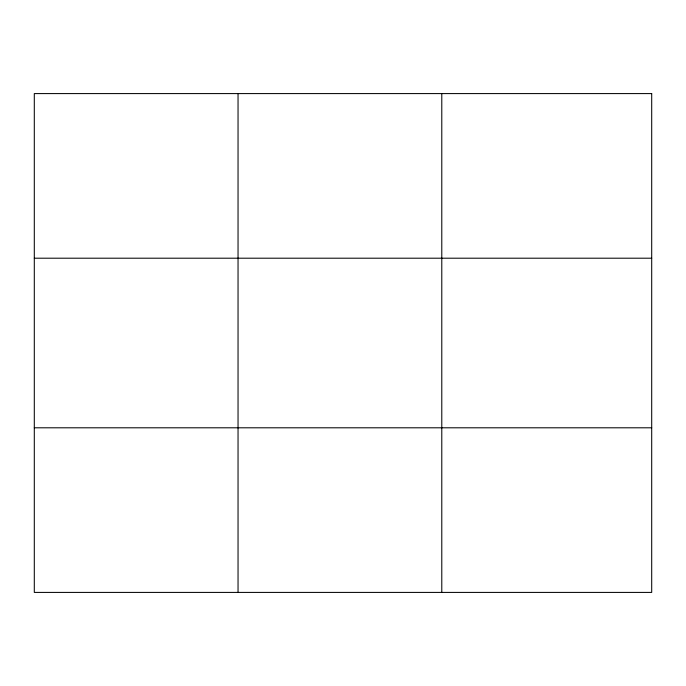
<?xml version="1.0" encoding="UTF-8"?>
<svg xmlns="http://www.w3.org/2000/svg" width="686" height="686" viewBox="0 0 686 686"><rect width="100%" height="100%" fill="white"/><g stroke="black" fill="none" stroke-linecap="round" stroke-linejoin="round"><path stroke-width="1.03" d="M238.042 93.588L238.042 592.412M441.784 93.588L441.784 592.412M34.3 258.202L651.7 258.202M34.3 427.798L651.7 427.798M651.7 93.588L651.7 592.412L34.3 592.412L34.3 93.588L651.7 93.588"/></g></svg>
